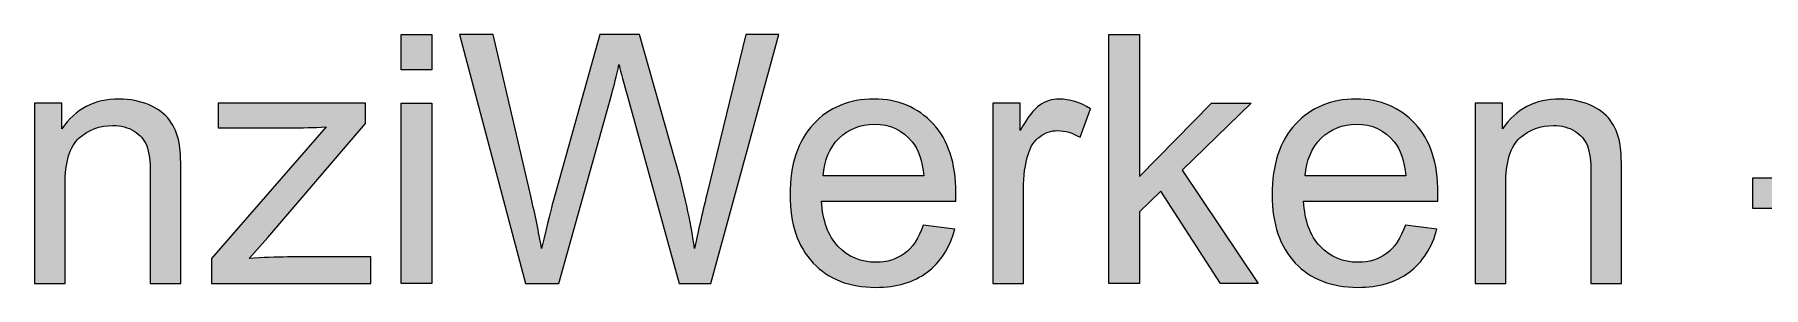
# Model space of a CAD drawing. Extents: x 1119 to 1422, y 653 to 772.
# Drawn here: x 1242.05 to 1264.89, y 653.66 to 657 of the extents above; entities that cross this region are included whole.
import ezdxf

# ---------------------------------------------------------------- set-up
doc = ezdxf.new("R2010")
doc.units = 0
doc.header["$MEASUREMENT"] = 0
doc.layers.add('EBENE_1', color=7, linetype='CONTINUOUS')

# ---------------------------------------------------------------- blocks, each defined once
blk = doc.blocks.new('BLOCK_26')
at = {"layer": 'EBENE_1'}
h = blk.add_hatch(color=7, dxfattribs=at)
h.dxf.hatch_style = 2
h.paths.add_polyline_path([(1246.893, 656.532), (1246.893, 656.995), (1247.296, 656.995), (1247.296, 656.532)])
h.paths.add_polyline_path([(1246.893, 653.712), (1246.893, 656.091), (1247.296, 656.091), (1247.296, 653.712)])
h = blk.add_hatch(color=7, dxfattribs=at)
h.dxf.hatch_style = 2
edge = h.paths.add_edge_path()
edge.add_spline(control_points=[(1248.534, 653.712), (1248.534, 653.712), (1247.663, 656.995), (1247.663, 656.995), (1247.663, 656.995), (1248.108, 656.995), (1248.108, 656.995), (1248.108, 656.995), (1248.608, 654.843), (1248.608, 654.843), (1248.662, 654.618), (1248.708, 654.394), (1248.747, 654.171), (1248.83, 654.522), (1248.879, 654.725), (1248.894, 654.778), (1248.894, 654.778), (1249.519, 656.995), (1249.519, 656.995), (1249.519, 656.995), (1250.043, 656.995), (1250.043, 656.995), (1250.043, 656.995), (1250.514, 655.334), (1250.514, 655.334), (1250.632, 654.922), (1250.717, 654.534), (1250.769, 654.171), (1250.811, 654.379), (1250.865, 654.617), (1250.932, 654.886), (1250.932, 654.886), (1251.447, 656.995), (1251.447, 656.995), (1251.447, 656.995), (1251.884, 656.995), (1251.884, 656.995), (1251.884, 656.995), (1250.984, 653.712), (1250.984, 653.712), (1250.984, 653.712), (1250.565, 653.712), (1250.565, 653.712), (1250.565, 653.712), (1249.873, 656.214), (1249.873, 656.214), (1249.815, 656.423), (1249.781, 656.551), (1249.77, 656.599), (1249.736, 656.448), (1249.704, 656.32), (1249.674, 656.214), (1249.674, 656.214), (1248.977, 653.712), (1248.977, 653.712), (1248.977, 653.712), (1248.534, 653.712), (1248.534, 653.712)], knot_values=[0, 0, 0, 0, 1, 1, 1, 2, 2, 2, 3, 3, 3, 4, 4, 4, 5, 5, 5, 6, 6, 6, 7, 7, 7, 8, 8, 8, 9, 9, 9, 10, 10, 10, 11, 11, 11, 12, 12, 12, 13, 13, 13, 14, 14, 14, 15, 15, 15, 16, 16, 16, 17, 17, 17, 18, 18, 18, 19, 19, 19, 19], degree=3, periodic=1)
h = blk.add_hatch(color=7, dxfattribs=at)
h.dxf.hatch_style = 2
h.paths.add_polyline_path([(1256.244, 653.712), (1256.244, 656.995), (1256.647, 656.995), (1256.647, 655.123), (1257.601, 656.091), (1258.123, 656.091), (1257.214, 655.208), (1258.215, 653.712), (1257.718, 653.712), (1256.932, 654.928), (1256.647, 654.655), (1256.647, 653.712)])
h = blk.add_hatch(color=7, dxfattribs=at)
h.dxf.hatch_style = 2
edge = h.paths.add_edge_path()
edge.add_spline(control_points=[(1242.047, 653.712), (1242.047, 653.712), (1242.047, 656.091), (1242.047, 656.091), (1242.047, 656.091), (1242.409, 656.091), (1242.409, 656.091), (1242.409, 656.091), (1242.409, 655.753), (1242.409, 655.753), (1242.584, 656.014), (1242.836, 656.144), (1243.166, 656.144), (1243.31, 656.144), (1243.441, 656.118), (1243.562, 656.067), (1243.682, 656.015), (1243.772, 655.948), (1243.831, 655.864), (1243.891, 655.781), (1243.933, 655.682), (1243.957, 655.567), (1243.972, 655.492), (1243.979, 655.361), (1243.979, 655.174), (1243.979, 655.174), (1243.979, 653.712), (1243.979, 653.712), (1243.979, 653.712), (1243.576, 653.712), (1243.576, 653.712), (1243.576, 653.712), (1243.576, 655.159), (1243.576, 655.159), (1243.576, 655.323), (1243.56, 655.446), (1243.529, 655.527), (1243.498, 655.609), (1243.442, 655.674), (1243.362, 655.722), (1243.282, 655.771), (1243.189, 655.795), (1243.081, 655.795), (1242.909, 655.795), (1242.761, 655.741), (1242.637, 655.631), (1242.512, 655.522), (1242.45, 655.316), (1242.45, 655.011), (1242.45, 655.011), (1242.45, 653.712), (1242.45, 653.712), (1242.45, 653.712), (1242.047, 653.712), (1242.047, 653.712)], knot_values=[0, 0, 0, 0, 1, 1, 1, 2, 2, 2, 3, 3, 3, 4, 4, 4, 5, 5, 5, 6, 6, 6, 7, 7, 7, 8, 8, 8, 9, 9, 9, 10, 10, 10, 11, 11, 11, 12, 12, 12, 13, 13, 13, 14, 14, 14, 15, 15, 15, 16, 16, 16, 17, 17, 17, 18, 18, 18, 18], degree=3, periodic=1)
h = blk.add_hatch(color=7, dxfattribs=at)
h.dxf.hatch_style = 2
edge = h.paths.add_edge_path()
edge.add_spline(control_points=[(1244.385, 653.712), (1244.385, 653.712), (1244.385, 654.039), (1244.385, 654.039), (1244.385, 654.039), (1245.898, 655.777), (1245.898, 655.777), (1245.727, 655.768), (1245.575, 655.764), (1245.444, 655.764), (1245.444, 655.764), (1244.474, 655.764), (1244.474, 655.764), (1244.474, 655.764), (1244.474, 656.091), (1244.474, 656.091), (1244.474, 656.091), (1246.418, 656.091), (1246.418, 656.091), (1246.418, 656.091), (1246.418, 655.824), (1246.418, 655.824), (1246.418, 655.824), (1245.13, 654.315), (1245.13, 654.315), (1245.13, 654.315), (1244.882, 654.039), (1244.882, 654.039), (1245.062, 654.053), (1245.232, 654.06), (1245.39, 654.06), (1245.39, 654.06), (1246.489, 654.06), (1246.489, 654.06), (1246.489, 654.06), (1246.489, 653.712), (1246.489, 653.712), (1246.489, 653.712), (1244.385, 653.712), (1244.385, 653.712)], knot_values=[0, 0, 0, 0, 1, 1, 1, 2, 2, 2, 3, 3, 3, 4, 4, 4, 5, 5, 5, 6, 6, 6, 7, 7, 7, 8, 8, 8, 9, 9, 9, 10, 10, 10, 11, 11, 11, 12, 12, 12, 13, 13, 13, 13], degree=3, periodic=1)
h = blk.add_hatch(color=7, dxfattribs=at)
h.dxf.hatch_style = 2
edge = h.paths.add_edge_path()
edge.add_spline(control_points=[(1253.792, 654.478), (1253.792, 654.478), (1254.209, 654.427), (1254.209, 654.427), (1254.143, 654.183), (1254.021, 653.995), (1253.844, 653.86), (1253.666, 653.726), (1253.439, 653.659), (1253.163, 653.659), (1252.815, 653.659), (1252.539, 653.766), (1252.336, 653.98), (1252.132, 654.194), (1252.03, 654.495), (1252.03, 654.881), (1252.03, 655.281), (1252.133, 655.592), (1252.339, 655.813), (1252.545, 656.034), (1252.812, 656.144), (1253.141, 656.144), (1253.459, 656.144), (1253.718, 656.036), (1253.92, 655.819), (1254.122, 655.603), (1254.222, 655.299), (1254.222, 654.906), (1254.222, 654.882), (1254.222, 654.846), (1254.22, 654.798), (1254.22, 654.798), (1252.447, 654.798), (1252.447, 654.798), (1252.462, 654.537), (1252.535, 654.337), (1252.668, 654.198), (1252.801, 654.06), (1252.967, 653.99), (1253.165, 653.99), (1253.313, 653.99), (1253.439, 654.029), (1253.544, 654.106), (1253.648, 654.184), (1253.731, 654.308), (1253.792, 654.478)], knot_values=[0, 0, 0, 0, 1, 1, 1, 2, 2, 2, 3, 3, 3, 4, 4, 4, 5, 5, 5, 6, 6, 6, 7, 7, 7, 8, 8, 8, 9, 9, 9, 10, 10, 10, 11, 11, 11, 12, 12, 12, 13, 13, 13, 14, 14, 14, 15, 15, 15, 15], degree=3, periodic=1)
edge = h.paths.add_edge_path()
edge.add_spline(control_points=[(1252.469, 655.13), (1252.469, 655.13), (1253.797, 655.13), (1253.797, 655.13), (1253.779, 655.33), (1253.728, 655.48), (1253.645, 655.58), (1253.516, 655.735), (1253.35, 655.813), (1253.145, 655.813), (1252.96, 655.813), (1252.804, 655.751), (1252.678, 655.627), (1252.552, 655.503), (1252.482, 655.337), (1252.469, 655.13)], knot_values=[0, 0, 0, 0, 1, 1, 1, 2, 2, 2, 3, 3, 3, 4, 4, 4, 5, 5, 5, 5], degree=3, periodic=1)
h = blk.add_hatch(color=7, dxfattribs=at)
h.dxf.hatch_style = 2
edge = h.paths.add_edge_path()
edge.add_spline(control_points=[(1254.71, 653.712), (1254.71, 653.712), (1254.71, 656.091), (1254.71, 656.091), (1254.71, 656.091), (1255.073, 656.091), (1255.073, 656.091), (1255.073, 656.091), (1255.073, 655.73), (1255.073, 655.73), (1255.166, 655.899), (1255.251, 656.01), (1255.33, 656.064), (1255.408, 656.117), (1255.494, 656.144), (1255.588, 656.144), (1255.724, 656.144), (1255.862, 656.101), (1256.003, 656.014), (1256.003, 656.014), (1255.864, 655.64), (1255.864, 655.64), (1255.765, 655.699), (1255.667, 655.728), (1255.568, 655.728), (1255.48, 655.728), (1255.401, 655.701), (1255.331, 655.648), (1255.261, 655.595), (1255.211, 655.522), (1255.181, 655.428), (1255.136, 655.284), (1255.114, 655.128), (1255.114, 654.957), (1255.114, 654.957), (1255.114, 653.712), (1255.114, 653.712), (1255.114, 653.712), (1254.71, 653.712), (1254.71, 653.712)], knot_values=[0, 0, 0, 0, 1, 1, 1, 2, 2, 2, 3, 3, 3, 4, 4, 4, 5, 5, 5, 6, 6, 6, 7, 7, 7, 8, 8, 8, 9, 9, 9, 10, 10, 10, 11, 11, 11, 12, 12, 12, 13, 13, 13, 13], degree=3, periodic=1)
h = blk.add_hatch(color=7, dxfattribs=at)
h.dxf.hatch_style = 2
edge = h.paths.add_edge_path()
edge.add_spline(control_points=[(1260.163, 654.478), (1260.163, 654.478), (1260.58, 654.427), (1260.58, 654.427), (1260.514, 654.183), (1260.392, 653.995), (1260.215, 653.86), (1260.037, 653.726), (1259.81, 653.659), (1259.534, 653.659), (1259.186, 653.659), (1258.91, 653.766), (1258.707, 653.98), (1258.503, 654.194), (1258.401, 654.495), (1258.401, 654.881), (1258.401, 655.281), (1258.504, 655.592), (1258.71, 655.813), (1258.916, 656.034), (1259.183, 656.144), (1259.512, 656.144), (1259.83, 656.144), (1260.089, 656.036), (1260.291, 655.819), (1260.492, 655.603), (1260.593, 655.299), (1260.593, 654.906), (1260.593, 654.882), (1260.593, 654.846), (1260.591, 654.798), (1260.591, 654.798), (1258.817, 654.798), (1258.817, 654.798), (1258.832, 654.537), (1258.906, 654.337), (1259.039, 654.198), (1259.172, 654.06), (1259.338, 653.99), (1259.536, 653.99), (1259.684, 653.99), (1259.81, 654.029), (1259.915, 654.106), (1260.019, 654.184), (1260.102, 654.308), (1260.163, 654.478)], knot_values=[0, 0, 0, 0, 1, 1, 1, 2, 2, 2, 3, 3, 3, 4, 4, 4, 5, 5, 5, 6, 6, 6, 7, 7, 7, 8, 8, 8, 9, 9, 9, 10, 10, 10, 11, 11, 11, 12, 12, 12, 13, 13, 13, 14, 14, 14, 15, 15, 15, 15], degree=3, periodic=1)
edge = h.paths.add_edge_path()
edge.add_spline(control_points=[(1258.84, 655.13), (1258.84, 655.13), (1260.168, 655.13), (1260.168, 655.13), (1260.15, 655.33), (1260.099, 655.48), (1260.015, 655.58), (1259.887, 655.735), (1259.721, 655.813), (1259.516, 655.813), (1259.331, 655.813), (1259.175, 655.751), (1259.049, 655.627), (1258.923, 655.503), (1258.853, 655.337), (1258.84, 655.13)], knot_values=[0, 0, 0, 0, 1, 1, 1, 2, 2, 2, 3, 3, 3, 4, 4, 4, 5, 5, 5, 5], degree=3, periodic=1)
h = blk.add_hatch(color=7, dxfattribs=at)
h.dxf.hatch_style = 2
edge = h.paths.add_edge_path()
edge.add_spline(control_points=[(1261.086, 653.712), (1261.086, 653.712), (1261.086, 656.091), (1261.086, 656.091), (1261.086, 656.091), (1261.448, 656.091), (1261.448, 656.091), (1261.448, 656.091), (1261.448, 655.753), (1261.448, 655.753), (1261.623, 656.014), (1261.876, 656.144), (1262.206, 656.144), (1262.349, 656.144), (1262.481, 656.118), (1262.601, 656.067), (1262.721, 656.015), (1262.811, 655.948), (1262.871, 655.864), (1262.93, 655.781), (1262.972, 655.682), (1262.996, 655.567), (1263.011, 655.492), (1263.018, 655.361), (1263.018, 655.174), (1263.018, 655.174), (1263.018, 653.712), (1263.018, 653.712), (1263.018, 653.712), (1262.615, 653.712), (1262.615, 653.712), (1262.615, 653.712), (1262.615, 655.159), (1262.615, 655.159), (1262.615, 655.323), (1262.6, 655.446), (1262.568, 655.527), (1262.537, 655.609), (1262.481, 655.674), (1262.401, 655.722), (1262.321, 655.771), (1262.228, 655.795), (1262.12, 655.795), (1261.949, 655.795), (1261.801, 655.741), (1261.676, 655.631), (1261.551, 655.522), (1261.489, 655.316), (1261.489, 655.011), (1261.489, 655.011), (1261.489, 653.712), (1261.489, 653.712), (1261.489, 653.712), (1261.086, 653.712), (1261.086, 653.712)], knot_values=[0, 0, 0, 0, 1, 1, 1, 2, 2, 2, 3, 3, 3, 4, 4, 4, 5, 5, 5, 6, 6, 6, 7, 7, 7, 8, 8, 8, 9, 9, 9, 10, 10, 10, 11, 11, 11, 12, 12, 12, 13, 13, 13, 14, 14, 14, 15, 15, 15, 16, 16, 16, 17, 17, 17, 18, 18, 18, 18], degree=3, periodic=1)
h = blk.add_hatch(color=7, dxfattribs=at)
h.dxf.hatch_style = 2
h.paths.add_polyline_path([(1264.754, 654.698), (1264.754, 655.103), (1265.992, 655.103), (1265.992, 654.698)])
for points in [[(1246.893, 656.532), (1246.893, 656.995), (1247.296, 656.995), (1247.296, 656.532), (1246.893, 656.532)], [(1256.244, 653.712), (1256.244, 656.995), (1256.647, 656.995), (1256.647, 655.123), (1257.601, 656.091), (1258.123, 656.091), (1257.214, 655.208), (1258.215, 653.712), (1257.718, 653.712), (1256.932, 654.928), (1256.647, 654.655), (1256.647, 653.712), (1256.244, 653.712)], [(1246.893, 653.712), (1246.893, 656.091), (1247.296, 656.091), (1247.296, 653.712), (1246.893, 653.712)], [(1264.754, 654.698), (1264.754, 655.103), (1265.992, 655.103), (1265.992, 654.698), (1264.754, 654.698)]]:
    blk.add_lwpolyline(points, dxfattribs=at)
for points, knots in [([(1248.534, 653.712), (1248.534, 653.712), (1247.663, 656.995), (1247.663, 656.995), (1247.663, 656.995), (1248.108, 656.995), (1248.108, 656.995), (1248.108, 656.995), (1248.608, 654.843), (1248.608, 654.843), (1248.662, 654.618), (1248.708, 654.394), (1248.747, 654.171), (1248.83, 654.522), (1248.879, 654.725), (1248.894, 654.778), (1248.894, 654.778), (1249.519, 656.995), (1249.519, 656.995), (1249.519, 656.995), (1250.043, 656.995), (1250.043, 656.995), (1250.043, 656.995), (1250.514, 655.334), (1250.514, 655.334), (1250.632, 654.922), (1250.717, 654.534), (1250.769, 654.171), (1250.811, 654.379), (1250.865, 654.617), (1250.932, 654.886), (1250.932, 654.886), (1251.447, 656.995), (1251.447, 656.995), (1251.447, 656.995), (1251.884, 656.995), (1251.884, 656.995), (1251.884, 656.995), (1250.984, 653.712), (1250.984, 653.712), (1250.984, 653.712), (1250.565, 653.712), (1250.565, 653.712), (1250.565, 653.712), (1249.873, 656.214), (1249.873, 656.214), (1249.815, 656.423), (1249.781, 656.551), (1249.77, 656.599), (1249.736, 656.448), (1249.704, 656.32), (1249.674, 656.214), (1249.674, 656.214), (1248.977, 653.712), (1248.977, 653.712), (1248.977, 653.712), (1248.534, 653.712), (1248.534, 653.712)], [0, 0, 0, 0, 1, 1, 1, 2, 2, 2, 3, 3, 3, 4, 4, 4, 5, 5, 5, 6, 6, 6, 7, 7, 7, 8, 8, 8, 9, 9, 9, 10, 10, 10, 11, 11, 11, 12, 12, 12, 13, 13, 13, 14, 14, 14, 15, 15, 15, 16, 16, 16, 17, 17, 17, 18, 18, 18, 19, 19, 19, 19]), ([(1242.047, 653.712), (1242.047, 653.712), (1242.047, 656.091), (1242.047, 656.091), (1242.047, 656.091), (1242.409, 656.091), (1242.409, 656.091), (1242.409, 656.091), (1242.409, 655.753), (1242.409, 655.753), (1242.584, 656.014), (1242.836, 656.144), (1243.166, 656.144), (1243.31, 656.144), (1243.441, 656.118), (1243.562, 656.067), (1243.682, 656.015), (1243.772, 655.948), (1243.831, 655.864), (1243.891, 655.781), (1243.933, 655.682), (1243.957, 655.567), (1243.972, 655.492), (1243.979, 655.361), (1243.979, 655.174), (1243.979, 655.174), (1243.979, 653.712), (1243.979, 653.712), (1243.979, 653.712), (1243.576, 653.712), (1243.576, 653.712), (1243.576, 653.712), (1243.576, 655.159), (1243.576, 655.159), (1243.576, 655.323), (1243.56, 655.446), (1243.529, 655.527), (1243.498, 655.609), (1243.442, 655.674), (1243.362, 655.722), (1243.282, 655.771), (1243.189, 655.795), (1243.081, 655.795), (1242.909, 655.795), (1242.761, 655.741), (1242.637, 655.631), (1242.512, 655.522), (1242.45, 655.316), (1242.45, 655.011), (1242.45, 655.011), (1242.45, 653.712), (1242.45, 653.712), (1242.45, 653.712), (1242.047, 653.712), (1242.047, 653.712)], [0, 0, 0, 0, 1, 1, 1, 2, 2, 2, 3, 3, 3, 4, 4, 4, 5, 5, 5, 6, 6, 6, 7, 7, 7, 8, 8, 8, 9, 9, 9, 10, 10, 10, 11, 11, 11, 12, 12, 12, 13, 13, 13, 14, 14, 14, 15, 15, 15, 16, 16, 16, 17, 17, 17, 18, 18, 18, 18]), ([(1244.385, 653.712), (1244.385, 653.712), (1244.385, 654.039), (1244.385, 654.039), (1244.385, 654.039), (1245.898, 655.777), (1245.898, 655.777), (1245.727, 655.768), (1245.575, 655.764), (1245.444, 655.764), (1245.444, 655.764), (1244.474, 655.764), (1244.474, 655.764), (1244.474, 655.764), (1244.474, 656.091), (1244.474, 656.091), (1244.474, 656.091), (1246.418, 656.091), (1246.418, 656.091), (1246.418, 656.091), (1246.418, 655.824), (1246.418, 655.824), (1246.418, 655.824), (1245.13, 654.315), (1245.13, 654.315), (1245.13, 654.315), (1244.882, 654.039), (1244.882, 654.039), (1245.062, 654.053), (1245.232, 654.06), (1245.39, 654.06), (1245.39, 654.06), (1246.489, 654.06), (1246.489, 654.06), (1246.489, 654.06), (1246.489, 653.712), (1246.489, 653.712), (1246.489, 653.712), (1244.385, 653.712), (1244.385, 653.712)], [0, 0, 0, 0, 1, 1, 1, 2, 2, 2, 3, 3, 3, 4, 4, 4, 5, 5, 5, 6, 6, 6, 7, 7, 7, 8, 8, 8, 9, 9, 9, 10, 10, 10, 11, 11, 11, 12, 12, 12, 13, 13, 13, 13]), ([(1253.792, 654.478), (1253.792, 654.478), (1254.209, 654.427), (1254.209, 654.427), (1254.143, 654.183), (1254.021, 653.995), (1253.844, 653.86), (1253.666, 653.726), (1253.439, 653.659), (1253.163, 653.659), (1252.815, 653.659), (1252.539, 653.766), (1252.336, 653.98), (1252.132, 654.194), (1252.03, 654.495), (1252.03, 654.881), (1252.03, 655.281), (1252.133, 655.592), (1252.339, 655.813), (1252.545, 656.034), (1252.812, 656.144), (1253.141, 656.144), (1253.459, 656.144), (1253.718, 656.036), (1253.92, 655.819), (1254.122, 655.603), (1254.222, 655.299), (1254.222, 654.906), (1254.222, 654.882), (1254.222, 654.846), (1254.22, 654.798), (1254.22, 654.798), (1252.447, 654.798), (1252.447, 654.798), (1252.462, 654.537), (1252.535, 654.337), (1252.668, 654.198), (1252.801, 654.06), (1252.967, 653.99), (1253.165, 653.99), (1253.313, 653.99), (1253.439, 654.029), (1253.544, 654.106), (1253.648, 654.184), (1253.731, 654.308), (1253.792, 654.478)], [0, 0, 0, 0, 1, 1, 1, 2, 2, 2, 3, 3, 3, 4, 4, 4, 5, 5, 5, 6, 6, 6, 7, 7, 7, 8, 8, 8, 9, 9, 9, 10, 10, 10, 11, 11, 11, 12, 12, 12, 13, 13, 13, 14, 14, 14, 15, 15, 15, 15]), ([(1254.71, 653.712), (1254.71, 653.712), (1254.71, 656.091), (1254.71, 656.091), (1254.71, 656.091), (1255.073, 656.091), (1255.073, 656.091), (1255.073, 656.091), (1255.073, 655.73), (1255.073, 655.73), (1255.166, 655.899), (1255.251, 656.01), (1255.33, 656.064), (1255.408, 656.117), (1255.494, 656.144), (1255.588, 656.144), (1255.724, 656.144), (1255.862, 656.101), (1256.003, 656.014), (1256.003, 656.014), (1255.864, 655.64), (1255.864, 655.64), (1255.765, 655.699), (1255.667, 655.728), (1255.568, 655.728), (1255.48, 655.728), (1255.401, 655.701), (1255.331, 655.648), (1255.261, 655.595), (1255.211, 655.522), (1255.181, 655.428), (1255.136, 655.284), (1255.114, 655.128), (1255.114, 654.957), (1255.114, 654.957), (1255.114, 653.712), (1255.114, 653.712), (1255.114, 653.712), (1254.71, 653.712), (1254.71, 653.712)], [0, 0, 0, 0, 1, 1, 1, 2, 2, 2, 3, 3, 3, 4, 4, 4, 5, 5, 5, 6, 6, 6, 7, 7, 7, 8, 8, 8, 9, 9, 9, 10, 10, 10, 11, 11, 11, 12, 12, 12, 13, 13, 13, 13]), ([(1260.163, 654.478), (1260.163, 654.478), (1260.58, 654.427), (1260.58, 654.427), (1260.514, 654.183), (1260.392, 653.995), (1260.215, 653.86), (1260.037, 653.726), (1259.81, 653.659), (1259.534, 653.659), (1259.186, 653.659), (1258.91, 653.766), (1258.707, 653.98), (1258.503, 654.194), (1258.401, 654.495), (1258.401, 654.881), (1258.401, 655.281), (1258.504, 655.592), (1258.71, 655.813), (1258.916, 656.034), (1259.183, 656.144), (1259.512, 656.144), (1259.83, 656.144), (1260.089, 656.036), (1260.291, 655.819), (1260.492, 655.603), (1260.593, 655.299), (1260.593, 654.906), (1260.593, 654.882), (1260.593, 654.846), (1260.591, 654.798), (1260.591, 654.798), (1258.817, 654.798), (1258.817, 654.798), (1258.832, 654.537), (1258.906, 654.337), (1259.039, 654.198), (1259.172, 654.06), (1259.338, 653.99), (1259.536, 653.99), (1259.684, 653.99), (1259.81, 654.029), (1259.915, 654.106), (1260.019, 654.184), (1260.102, 654.308), (1260.163, 654.478)], [0, 0, 0, 0, 1, 1, 1, 2, 2, 2, 3, 3, 3, 4, 4, 4, 5, 5, 5, 6, 6, 6, 7, 7, 7, 8, 8, 8, 9, 9, 9, 10, 10, 10, 11, 11, 11, 12, 12, 12, 13, 13, 13, 14, 14, 14, 15, 15, 15, 15]), ([(1261.086, 653.712), (1261.086, 653.712), (1261.086, 656.091), (1261.086, 656.091), (1261.086, 656.091), (1261.448, 656.091), (1261.448, 656.091), (1261.448, 656.091), (1261.448, 655.753), (1261.448, 655.753), (1261.623, 656.014), (1261.876, 656.144), (1262.206, 656.144), (1262.349, 656.144), (1262.481, 656.118), (1262.601, 656.067), (1262.721, 656.015), (1262.811, 655.948), (1262.871, 655.864), (1262.93, 655.781), (1262.972, 655.682), (1262.996, 655.567), (1263.011, 655.492), (1263.018, 655.361), (1263.018, 655.174), (1263.018, 655.174), (1263.018, 653.712), (1263.018, 653.712), (1263.018, 653.712), (1262.615, 653.712), (1262.615, 653.712), (1262.615, 653.712), (1262.615, 655.159), (1262.615, 655.159), (1262.615, 655.323), (1262.6, 655.446), (1262.568, 655.527), (1262.537, 655.609), (1262.481, 655.674), (1262.401, 655.722), (1262.321, 655.771), (1262.228, 655.795), (1262.12, 655.795), (1261.949, 655.795), (1261.801, 655.741), (1261.676, 655.631), (1261.551, 655.522), (1261.489, 655.316), (1261.489, 655.011), (1261.489, 655.011), (1261.489, 653.712), (1261.489, 653.712), (1261.489, 653.712), (1261.086, 653.712), (1261.086, 653.712)], [0, 0, 0, 0, 1, 1, 1, 2, 2, 2, 3, 3, 3, 4, 4, 4, 5, 5, 5, 6, 6, 6, 7, 7, 7, 8, 8, 8, 9, 9, 9, 10, 10, 10, 11, 11, 11, 12, 12, 12, 13, 13, 13, 14, 14, 14, 15, 15, 15, 16, 16, 16, 17, 17, 17, 18, 18, 18, 18]), ([(1252.469, 655.13), (1252.469, 655.13), (1253.797, 655.13), (1253.797, 655.13), (1253.779, 655.33), (1253.728, 655.48), (1253.645, 655.58), (1253.516, 655.735), (1253.35, 655.813), (1253.145, 655.813), (1252.96, 655.813), (1252.804, 655.751), (1252.678, 655.627), (1252.552, 655.503), (1252.482, 655.337), (1252.469, 655.13)], [0, 0, 0, 0, 1, 1, 1, 2, 2, 2, 3, 3, 3, 4, 4, 4, 5, 5, 5, 5]), ([(1258.84, 655.13), (1258.84, 655.13), (1260.168, 655.13), (1260.168, 655.13), (1260.15, 655.33), (1260.099, 655.48), (1260.015, 655.58), (1259.887, 655.735), (1259.721, 655.813), (1259.516, 655.813), (1259.331, 655.813), (1259.175, 655.751), (1259.049, 655.627), (1258.923, 655.503), (1258.853, 655.337), (1258.84, 655.13)], [0, 0, 0, 0, 1, 1, 1, 2, 2, 2, 3, 3, 3, 4, 4, 4, 5, 5, 5, 5])]:
    blk.add_open_spline(points, degree=3, knots=knots, dxfattribs=at)

msp = doc.modelspace()

# ---------------------------------------------------------------- block references
at = {"layer": 'EBENE_1'}
msp.add_blockref('BLOCK_26', (0, 0), dxfattribs=at)

doc.saveas('drawing.dxf')
